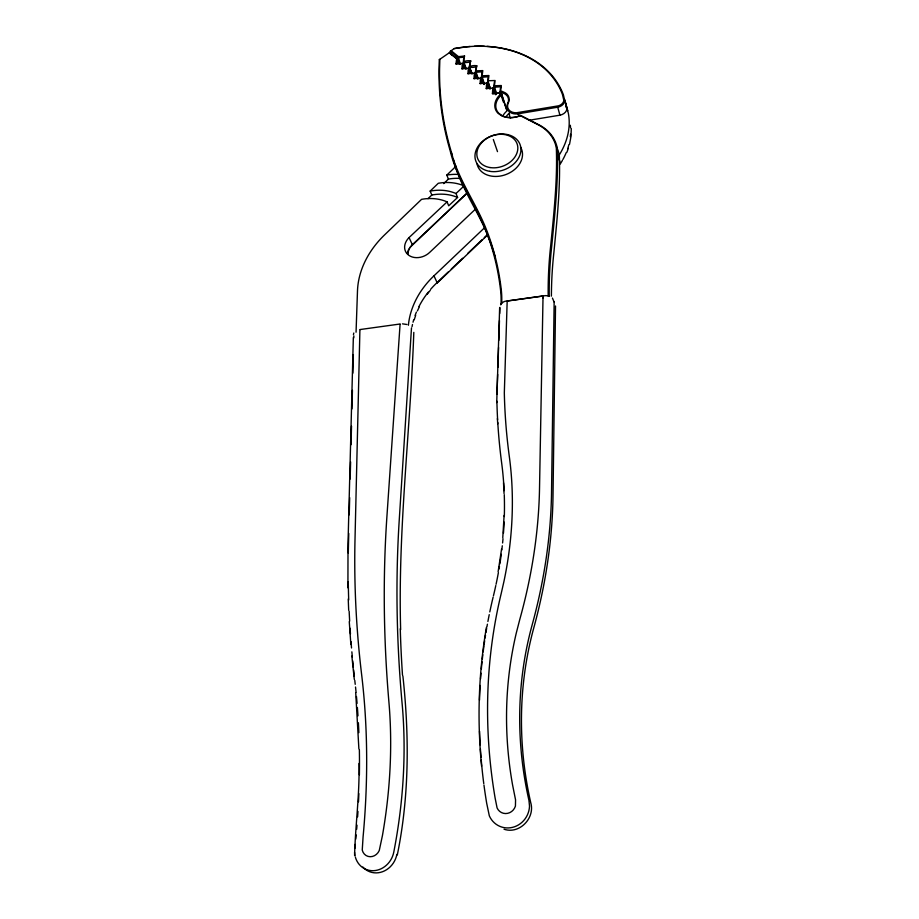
<?xml version="1.0" encoding="UTF-8"?>
<svg xmlns="http://www.w3.org/2000/svg" width="919" height="919" viewBox="0 0 919 919"><rect width="100%" height="100%" fill="white"/><g stroke="black" fill="none" stroke-linecap="round" stroke-linejoin="round"><path stroke-width="1.38" d="M358.996 763.436C359.731 794.165 355.389 824.883 354.585 855.417M411.482 327.968L399.11 522.118A2996.055 1669.053 27.1 0 0 402.097 703.334A516.467 394.159 -57.1 0 1 393.78 852.108A21.654 19.437 -65.5 0 1 375.285 870.534A21.654 19.437 -65.5 0 1 355.423 857.347M554.146 301.96L551.538 492.113A556.156 429.345 -46.4 0 1 532.17 624.828A419.569 379.019 26.7 0 0 528.953 800.426L529.516 806.17A21.987 20.827 -66.4 0 1 512.48 827.376A21.987 20.827 -66.4 0 1 489.322 815.842L486.691 803.275A650.388 556.041 28 0 1 483.957 785.044M555.524 305.993L553.02 495.536A553.537 428.174 -46.5 0 1 533.824 627.734A417.295 377.089 26.9 0 0 530.722 802.574M400.075 324.396L386.761 518.764A3089.747 1706.836 27.2 0 0 388.909 702.013A508.264 386.91 -56.9 0 1 382.442 835.52L379.26 850.523A9.937 8.914 -65.2 0 1 370.116 856.715A9.937 8.914 -65.2 0 1 362.247 850.075L363.085 836.818A807.502 557.109 -57.7 0 0 361.649 674.741A1720.196 1172.61 23.9 0 1 354.998 539.855L359.903 329.955M495.904 94.025L494.123 88.615L492.802 88.121L492.446 93.658L499.603 93.06L501.682 94.749A17.978 13.452 -19.7 0 0 498.833 113.301L502.279 115.737A19.494 14.578 -19.7 0 0 520.694 115.449L538.867 124.766A52.486 40.333 -20.4 0 1 557.293 148.177C558.511 180.698 554.904 213.346 551.768 245.729A742.115 552.101 8.2 0 0 549.229 296.366M556.432 146.822A52.142 40.206 -20.3 0 1 559.315 155.196C560.544 187.591 556.994 220.112 553.904 252.369A735.591 548.873 8.4 0 0 551.4 296.113M353.333 337.56L348.014 543.841L347.922 587.815M348.76 533.434L348.473 544.887A1725.078 1178.273 24.1 0 0 348.301 553.031M349.243 514.835L349.679 497.661M350.162 479.063L350.598 461.889M351.035 444.716L351.517 426.106M351.954 408.944L352.436 390.334M352.873 373.16L353.344 354.562M356.055 332.196L357.48 291.116A90.797 72.923 -24.5 0 1 384.613 234.862L421.568 199.343L423.544 199.021A43.365 34.003 -24.7 0 1 447.093 201.881L448.702 205.799L457.582 197.459L455.996 193.518A43.296 33.877 -24.2 0 0 430.161 191.095L431.827 195.012A43.124 33.819 -24.1 0 1 457.582 197.459M499.637 307.911L496.731 402.579M496.972 394.285L497.65 374.435M497.891 367.347L498.557 347.508M498.799 340.421L499.465 320.57M499.706 313.482L499.913 307.371M353.792 337.847L353.861 335.906M504.106 515.41L502.773 537.707M354.814 848.398L355.228 844.4M503.405 102.124L500.005 91.647L500.637 86.754L494.525 87.202L493.79 86.604L494.422 81.734M493.48 93.508L494.123 88.615L493.135 88.396M493.377 88.006L486.243 88.603L486.622 83.112L487.943 83.595L489.735 89.005M489.793 88.155L487.61 81.596L488.253 76.759L482.199 77.219L481.476 76.622L482.13 71.808L476.111 72.279L478.339 78.85M489.011 88.408L487.196 82.997L480.097 83.595L480.476 78.126L481.797 78.609L483.624 84.031M501.579 548.988L498.109 571.802M482.441 82.078L481.062 78.012L473.986 78.62L474.388 73.175L475.697 73.658L477.547 79.091M451.666 55.278L450.253 51.326L454.25 48.592L466.932 46.8A112.072 84.422 -22 0 1 562.451 94.473L563.841 100.389A6.789 5.1 -18.1 0 1 558.488 105.823L516.352 112.784A10.568 7.915 -19.6 0 1 507.747 104.375L509.011 101.09A12.832 9.569 -20.3 0 0 503.463 91.98L500.66 90.797L501.326 85.536L494.422 85.754L495.111 80.516L488.242 80.746L488.942 75.542L482.107 75.772L482.808 70.602L476.008 70.843L476.72 65.697L475.387 71.682L477.616 78.264M476.823 78.506L474.974 73.072L467.932 73.669L468.334 68.27L469.643 68.753L471.378 73.761M472.32 73.945L469.322 66.639L470.689 60.826L469.333 66.788L471.608 73.371M468.931 68.167L461.912 68.764L462.337 63.388L463.635 63.87L465.382 68.891M466.335 69.086L464.049 62.503C462.188 59.746 466.197 50.131 463.337 61.929L465.623 68.511M464.233 67.064L462.923 63.296L455.939 63.893L456.686 58.816L449.288 52.797L457.673 59.034L459.443 64.054M486.404 627.413C478.523 673.156 477.087 719.956 481.59 766.147M353.436 334.642L353.781 333.034M397.307 854.934C409.369 796.003 409.346 735.418 402.867 675.833M569.516 144.375L570.998 136.414L571.285 128.557M414.228 319.778L415.664 315.32M500.763 304.855L501.016 304.074A8.558 4.687 -1.8 0 1 505.266 301.225L545.312 295.642A8.604 4.733 -2.8 0 1 549.528 296.309M566.862 152.336L568.333 148.361M417.41 310.921L419.443 306.59M476.72 65.697C469.425 64.893 466.312 68.753 476.053 66.903M470.689 60.826C463.417 60.022 460.316 63.882 470.023 62.032M464.692 56.002L458.202 56.691L460.408 64.261M427.197 294.195L430.299 290.301M409.552 247.831L466.186 193.84M505.599 117.092L509.16 113.106M428.024 198.676L431.827 195.012M443.693 183.605L448.415 179.067A43.262 33.773 -23.2 0 1 459.741 178.401M430.161 191.095L438.283 183.283L440.281 182.961A43.813 34.221 -23.7 0 1 464.106 185.902L455.996 193.518M448.415 179.067L446.806 175.092L456.065 166.19M437.203 282.972L487.84 234.747M502.567 116.357A17.714 13.36 -19.6 0 1 506.932 110.969L501.682 94.749L500.453 94.335L499.143 95.587A18.805 14.061 -19.7 0 0 497.995 113.232L501.59 115.771A20.321 15.198 -19.7 0 0 519.189 116.116L520.694 115.449M408.381 325.269A86.076 70.924 -22.9 0 1 433.963 275.826L484.589 227.717M448.173 272.024L436.824 282.845A86.26 71.337 -22.9 0 0 430.678 289.255M451.275 269.072L462.625 258.262M467.794 253.345L482.245 239.583M484.313 237.607L487.403 234.667M475.801 208.797L429.897 252.185A15.37 12.108 -25 0 1 408.875 255.356A15.37 12.108 -25 0 1 409.058 237.573L447.093 201.881M407.979 254.115A15.255 12.062 -25 0 1 412.378 244.684L467.587 192.76M501.004 304.005A119.332 96.139 -27.9 0 0 500.533 289.807A361.339 278.526 -37.2 0 0 483.819 225.534C473.009 200.353 456.548 177.735 450.161 150.727A537.558 383.579 -5.5 0 1 439.316 59.655L449.644 52.521M439.316 59.655L439.868 59.321L439.569 69.051A536.891 382.982 -5.5 0 0 450.735 149.946C457.134 176.942 473.607 199.549 484.416 224.718M492.446 93.658L499.603 93.06M500.005 91.647L501.188 92.601A11.993 8.949 -20.3 0 1 508.391 101.618L507.644 103.456A11.384 8.524 -19.6 0 0 518.201 113.784L557.718 107.213A7.616 5.721 -18.1 0 0 564.794 100.872L563.37 94.737A112.842 85.019 -22 0 0 487.093 46.375M529.195 120.251L559.924 115.174A7.559 5.698 -18 0 0 566.931 108.867L565.518 102.756L568.275 112.934A82.262 62.251 -20.9 0 1 559.097 155.231M486.243 88.603L487.288 88.454L487.943 83.595L486.944 83.376M480.097 83.595L481.131 83.445L481.797 78.609L480.809 78.391M473.986 78.62L475.031 78.471L475.697 73.658L474.709 73.44M360.076 329.542L400.179 323.993M467.932 73.669L468.966 73.531L469.643 68.753L468.667 68.534M461.912 68.764L462.946 68.626L463.635 63.87L462.659 63.652M455.939 63.893L456.973 63.767L457.673 59.034L456.686 58.816M464.026 57.196L458.087 57.667L450.253 51.326M402.488 323.844L406.91 324.499M504.026 829.214C519.212 834.475 534.892 818.484 530.918 803.344M520.361 115.656L538.189 124.8A51.682 39.701 -20.4 0 1 556.328 147.856C557.5 180.331 553.904 212.932 550.745 245.27A743.999 553.364 8.2 0 0 548.183 295.998M451.16 50.729L458.305 56.507M487.61 81.596L490.516 88.752M499.028 93.187L500.453 94.335M552.434 298.078L554.054 301.903M413.814 332.379C410.311 431.333 397.755 530.424 400.65 629.71M409.058 237.573L412.378 244.684M433.963 275.826L437.18 282.799M457.34 61.263L458.225 63.767M469.356 69.419L470.654 73.175M493.319 139.493L497.501 151.635M482.199 77.219L484.405 83.778M481.476 76.622L484.129 84.502M493.79 86.604L496.375 94.473M493.825 89.361L495.605 94.772M494.525 87.202L496.674 93.761M501.188 92.601L506.277 108.316M518.35 113.761L519.178 116.38M518.201 113.784L519.028 116.403M453.262 158.953C459.638 185.351 475.847 207.464 486.369 232.162A358.858 277.549 -37.3 0 1 494.847 255.93M488.345 82.193L490.218 88.5M557.867 154.943L559.889 161.951M557.718 107.213L559.924 115.174M451.344 152.14L452.458 156.219M564.507 99.241L567.632 110.659A111.222 84.479 -22 0 0 565.599 105.846M354.297 679.382L351.851 656.04M355.733 692.903L358.881 748.951M350.851 644.472L349.266 621.589M497.397 418.547L497.719 423.9M503.52 482.831L504.049 493.56M348.232 599.004L348.68 610.262M396.87 854.417A21.516 19.333 -65.9 0 1 382.649 871.683A21.516 19.333 -65.9 0 1 362.856 867.031M402.476 674.925A2949.783 1652.5 27.1 0 1 400.259 628.757M354.32 676.384A1725.078 1178.273 24.1 0 1 353.608 669.894M353.344 667.297A1725.078 1178.273 24.1 0 1 352.689 660.841M352.322 656.982A1725.078 1178.273 24.1 0 1 351.862 651.835M351.529 647.987A1725.078 1178.273 24.1 0 1 351.012 641.6M350.461 633.961A1725.078 1178.273 24.1 0 1 350.082 628.251M349.657 621.141A1725.078 1178.273 24.1 0 1 349.151 611.238M348.703 599.992A1725.078 1178.273 24.1 0 1 348.267 581.876M354.768 680.29A789.444 546.127 -57.7 0 1 355.228 684.322M355.527 687.021A789.444 546.127 -57.7 0 1 356.078 692.432M356.469 696.522A789.444 546.127 -57.7 0 1 357.066 703.368M357.388 707.492A789.444 546.127 -57.7 0 1 357.973 715.809M358.387 722.782A789.444 546.127 -57.7 0 1 358.858 732.638M359.363 749.743A789.444 546.127 -57.7 0 1 359.386 774.832M358.858 793.648A789.444 546.127 -57.7 0 1 358.502 801.805M357.962 811.374A789.444 546.127 -57.7 0 1 357.606 816.865M356.997 825.159A789.444 546.127 -57.7 0 1 356.664 829.317M356.17 834.889A789.444 546.127 -57.7 0 1 355.791 839.07M355.102 856.129A21.654 19.437 -65.5 0 1 354.562 852.35M446.806 175.092A43.434 33.842 -23.3 0 1 458.179 174.415M510.539 118.172A11.292 8.501 -19.5 0 1 509.459 114.209M570.32 125.26A80.815 61.424 -20.8 0 1 570.55 127.787M570.55 134.22A80.815 61.424 -20.8 0 1 570.331 136.839M568.861 144.72A80.815 61.424 -20.8 0 1 567.689 148.671M566.219 152.6A80.815 61.424 -20.8 0 1 562.979 159.389M562.439 160.354A80.815 61.424 -20.8 0 1 560.142 164.133M412.034 326.762A86.26 71.337 -22.9 0 1 412.493 324.487M413.033 322.213A86.26 71.337 -22.9 0 1 413.642 319.95M415.101 315.447A86.26 71.337 -22.9 0 1 416.399 312.115M418.915 306.647A86.26 71.337 -22.9 0 1 428.265 292.162M407.462 253.552A16.094 12.717 -25 0 1 408.921 248.934M454.227 48.581A112.842 85.019 -22 0 1 470.057 46.501M474.365 46.26A112.842 85.019 -22 0 1 484.29 46.237M520.487 147.051A23.515 18.024 -20.6 0 1 506.059 174.495A23.515 18.024 -20.6 0 1 476.961 163.593M497.765 422.453A982.434 723.506 14.3 0 0 501.659 463.015A402.131 321.432 -45.3 0 1 504.106 490.677M497.616 419.788A982.434 723.506 14.3 0 1 496.892 401.178M504.267 494.709A402.131 321.432 -45.3 0 1 504.324 516.512M504.129 522.026A402.131 321.432 -45.3 0 1 503.463 533.158M503.003 538.752A402.131 321.432 -45.3 0 1 502.59 542.968M502.291 545.783A402.131 321.432 -45.3 0 1 501.808 550.021M501.269 554.272A402.131 321.432 -45.3 0 1 499.867 563.898M499.454 566.437A402.131 321.432 -45.3 0 1 499.028 568.976M498.351 572.79A402.131 321.432 -45.3 0 1 496.076 584.266M495.8 585.541A402.131 321.432 -45.3 0 1 493.446 595.788M483.773 783.654A650.388 556.041 28 0 1 481.234 760.024M481.005 757.267A650.388 556.041 28 0 1 480.396 748.996M480.143 744.872A650.388 556.041 28 0 1 479.546 731.191M479.5 700.117A650.388 556.041 28 0 1 480.132 685.459M480.545 678.842A650.388 556.041 28 0 1 480.982 673.133M481.349 668.86A650.388 556.041 28 0 1 482.038 661.783M482.337 658.957A650.388 556.041 28 0 1 482.82 654.73M483.164 651.927A650.388 556.041 28 0 1 483.888 646.333M484.072 644.931A650.388 556.041 28 0 1 484.669 640.761M485.094 637.981A650.388 556.041 28 0 1 485.519 635.213M485.967 632.444A650.388 556.041 28 0 1 486.668 628.309M486.909 626.942A650.388 556.041 28 0 1 487.403 624.196M487.909 621.462A650.388 556.041 28 0 1 489.241 614.639M489.793 611.928A650.388 556.041 28 0 1 493.124 597.12M484.416 224.718A362.396 279.284 -37.2 0 1 501.211 289.152A120.044 96.69 -27.9 0 1 501.682 303.465M543.003 297.951L539.522 488.38A549.413 422.82 -46.3 0 1 519.832 619.245L516.225 633.283A435.698 393.332 26.5 0 0 512.584 784.975L515.559 799.863L515.433 806.078A10.304 9.753 -65.7 0 1 497.087 807.927L495.157 798.266A641.301 547.954 27.6 0 1 501.246 593.341L503.911 581.601A414.699 330.84 -45.2 0 0 509.333 456.651A973.382 715.499 14.1 0 1 504.324 392.85L507.173 301.041L542.922 296.044L543.003 297.951M489.804 171.348A23.618 18.058 -20.7 0 0 520.648 146.558A23.618 18.058 -20.7 0 0 483.383 140.584A23.618 18.058 -20.7 0 0 489.804 171.348M490.057 167.557A21.057 16.082 -20.7 0 0 517.569 145.478A21.057 16.082 -20.7 0 0 484.37 140.147A21.057 16.082 -20.7 0 0 490.057 167.557"/></g></svg>
